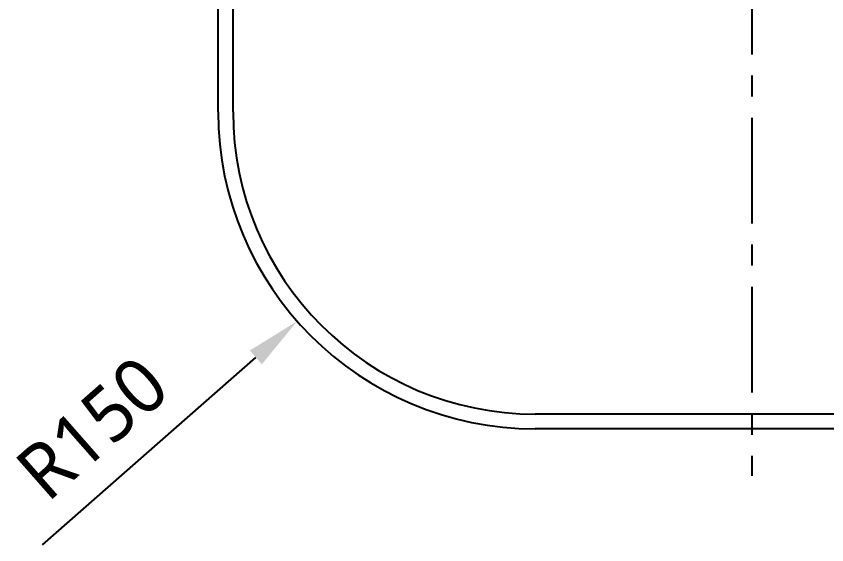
# Model space of a CAD drawing. Extents: x 7158 to 10258, y -4678 to -2578.
# Drawn here: x 7789.8 to 8173.3, y -3393 to -3142.9 of the extents above; entities that cross this region are included whole.
import ezdxf

# ---------------------------------------------------------------- set-up
doc = ezdxf.new("R2010")
doc.units = 0
doc.header["$LTSCALE"] = 20
doc.header["$MEASUREMENT"] = 0
doc.linetypes.add('CENTER', pattern=[2, 1.25, -0.25, 0.25, -0.25])
doc.layers.get('0').update_dxf_attribs({"linetype": 'CONTINUOUS'})
doc.layers.add('3', color=3, linetype='CONTINUOUS')
doc.layers.add('CENTER', color=2, linetype='CENTER')
doc.styles.get("Standard").update_dxf_attribs({"font": 'NanumGothic.ttf'})

msp = doc.modelspace()

# ---------------------------------------------------------------- linework, layer by layer
at = {"color": 3}
msp.add_line((7802.269848196737, -3393.022309692131), (7903.174977744799, -3304.345372017597), dxfattribs=at)
msp.add_solid([(7900.314431368201, -3301.090367838627), (7906.035524121397, -3307.600376196566), (7922.705002818617, -3287.182093758009)], dxfattribs=at)
at = {"layer": '3', "color": 7}
for p, q in [((7885.378224398339, -3188.163180721927), (7885.378224398339, -2896.163180721927)), ((7892.378224398339, -3188.163180721927), (7892.378224398339, -3023.163180721927)), ((8240.378224398339, -3331.163180721927), (8035.378224398339, -3331.163180721927)), ((8240.378224398339, -3338.163180721927), (8035.378224398339, -3338.163180721927))]:
    msp.add_line(p, q, dxfattribs=at)
for radius in [150, 143]:
    msp.add_arc((8035.378224398339, -3188.163180721927), radius, 180, 270, dxfattribs=at)
at = {"layer": 'CENTER', "color": 2, "linetype": 'CENTER', "ltscale": 2}
msp.add_line((8137.878224398339, -2870.913180721927, 0.02824407821055029), (8137.878224398341, -3360.413180721927, -0.5931256424165534), dxfattribs=at)

# ---------------------------------------------------------------- texts
at = {"color": 2, "insert": (7825.794122174271, -3337.735454910839), "char_height": 26, "attachment_point": 5, "rotation": 41.30948960411433}
msp.add_mtext('\\A1;R150', dxfattribs=at)

doc.saveas('drawing.dxf')
